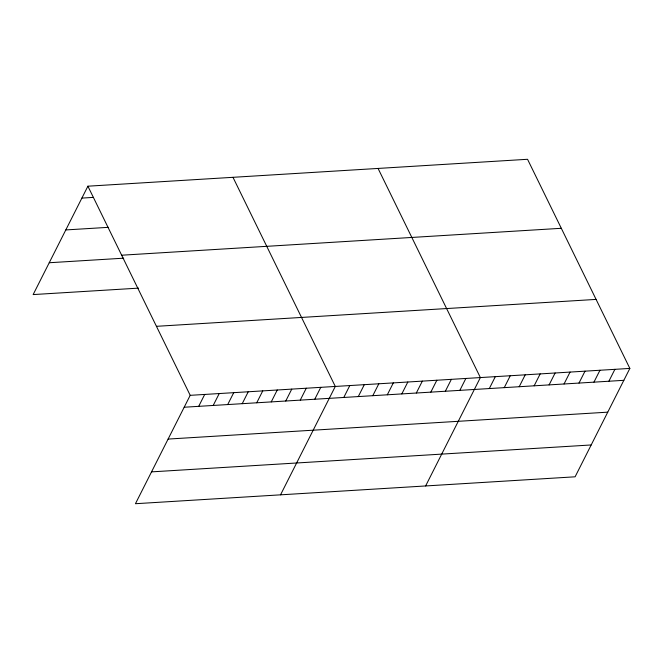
<?xml version="1.0" encoding="UTF-8"?>
<svg xmlns="http://www.w3.org/2000/svg" width="663" height="663" viewBox="0 0 663 663"><rect width="100%" height="100%" fill="white"/><g stroke="black" fill="none" stroke-linecap="round" stroke-linejoin="round"><path stroke-width="0.99" d="M87.897 186.195L190.198 395.33L135.451 503.714L575.103 476.805L629.85 368.421L527.549 159.286L87.897 186.195L33.15 294.579L138.575 288.132M198.701 406.344L204.71 394.444M213.204 405.458L219.221 393.557M227.716 404.563L233.724 392.67M242.227 403.676L248.235 391.775M256.73 402.789L262.747 390.888M271.242 401.902L277.25 390.001M285.753 401.016L291.761 389.115M300.256 400.129L306.265 388.228M314.768 399.234L320.776 387.341M280.54 494.838L335.287 386.446L232.986 177.319M343.782 397.46L349.791 385.559M358.293 396.573L364.302 384.673M372.797 395.687L378.813 383.786M387.308 394.8L393.316 382.899M401.819 393.905L407.828 382.012M416.323 393.018L422.339 381.117M430.834 392.131L436.842 380.231M445.345 391.245L451.354 379.344M459.849 390.358L465.857 378.457M425.621 485.954L480.368 377.57L378.067 168.435M489.311 388.551L495.319 376.65M504.253 387.64L510.261 375.739M519.204 386.72L525.212 374.827M534.154 385.808L540.163 373.907M549.097 384.896L555.113 372.996M564.047 383.976L570.056 372.076M578.998 383.065L585.006 371.164M593.94 382.145L599.957 370.252M608.891 381.233L614.899 369.332M81.889 198.096L93.491 197.383M65.803 229.937L108.359 227.334M121.661 255.214L561.304 228.296M49.236 262.739L123.708 258.18M156.443 326.32L596.087 299.403M190.198 395.33L629.85 368.421M184.19 407.231L623.842 380.322M168.104 439.072L607.756 412.162M151.537 471.874L591.181 444.964"/></g></svg>
